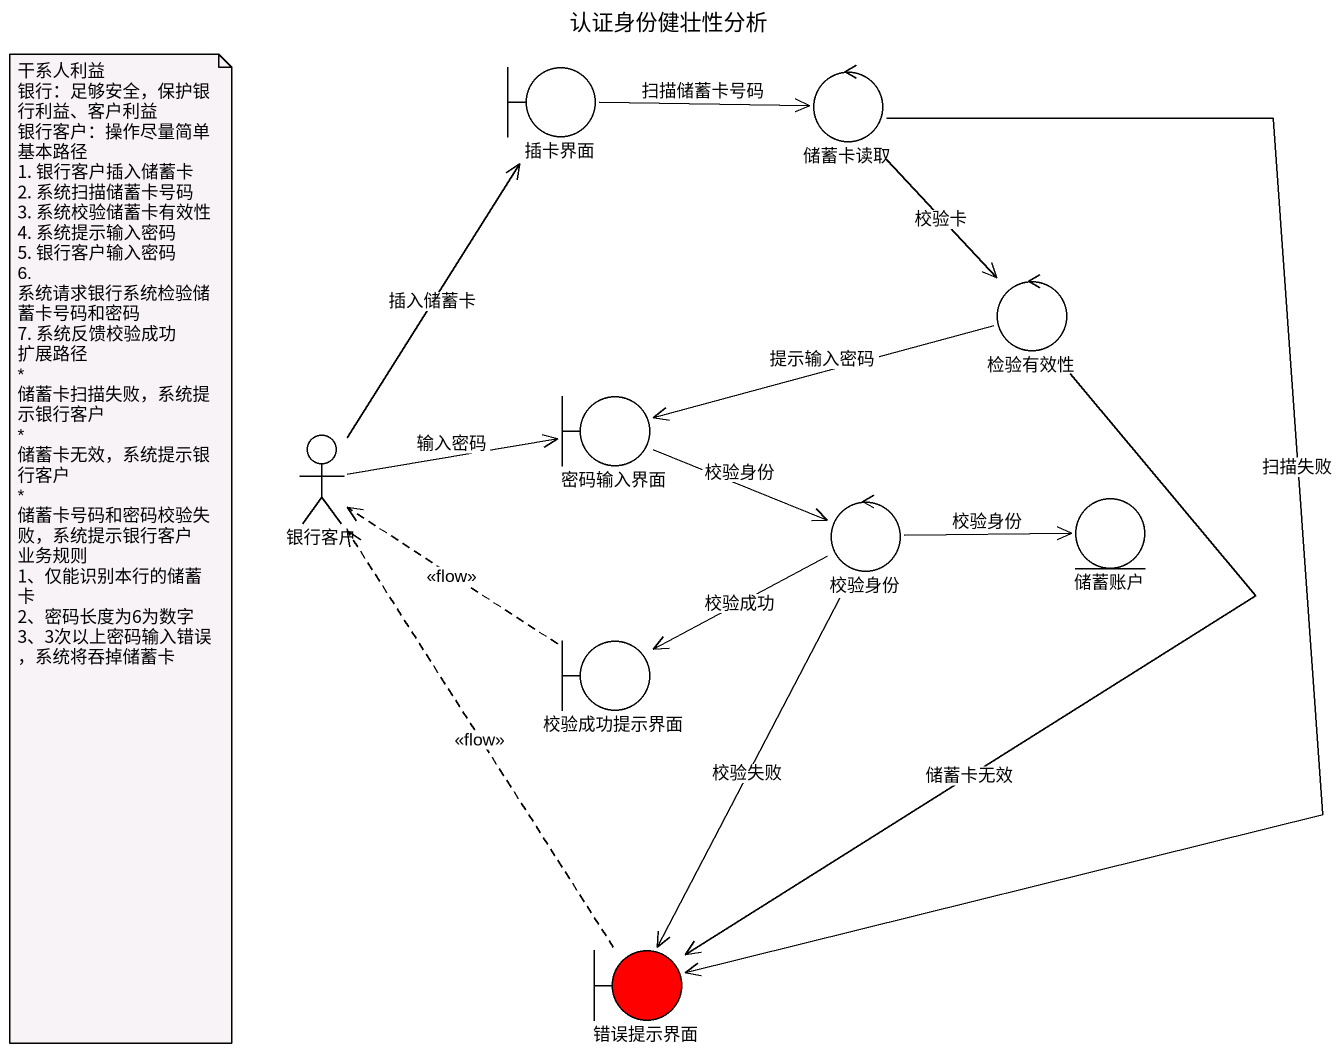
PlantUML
@startuml
title 认证身份健壮性分析
boundary 插卡界面
control 储蓄卡读取
control 检验有效性
boundary 密码输入界面
actor 银行客户
control 校验身份
entity 储蓄账户
boundary 校验成功提示界面
boundary 错误提示界面 #FF0000
插卡界面 -right-> 储蓄卡读取 : 扫描储蓄卡号码
储蓄卡读取 --> 检验有效性 : 校验卡
储蓄卡读取 --> 错误提示界面 : 扫描失败
检验有效性 -left-> 密码输入界面 : 提示输入密码
检验有效性 --> 错误提示界面 : 储蓄卡无效
密码输入界面 -right-> 校验身份 : 校验身份
银行客户 -up-> 插卡界面 : 插入储蓄卡
银行客户 -right-> 密码输入界面 : 输入密码
校验身份 -right-> 储蓄账户 : 校验身份
校验身份 -left-> 校验成功提示界面 : 校验成功
校验身份 --> 错误提示界面 : 校验失败
校验成功提示界面 .up.> 银行客户 : <<flow>>
错误提示界面 .up.> 银行客户 : <<flow>>
note as N1
  干系人利益
  银行：足够安全，保护银行利益、客户利益
  银行客户：操作尽量简单
  基本路径
  1. 银行客户插入储蓄卡
  2. 系统扫描储蓄卡号码
  3. 系统校验储蓄卡有效性
  4. 系统提示输入密码
  5. 银行客户输入密码
  6. 系统请求银行系统检验储蓄卡号码和密码
  7. 系统反馈校验成功
  扩展路径
  * 储蓄卡扫描失败，系统提示银行客户
  * 储蓄卡无效，系统提示银行客户
  * 储蓄卡号码和密码校验失败，系统提示银行客户
  业务规则
  1、仅能识别本行的储蓄卡
  2、密码长度为6为数字
  3、3次以上密码输入错误，系统将吞掉储蓄卡
end note
@enduml
